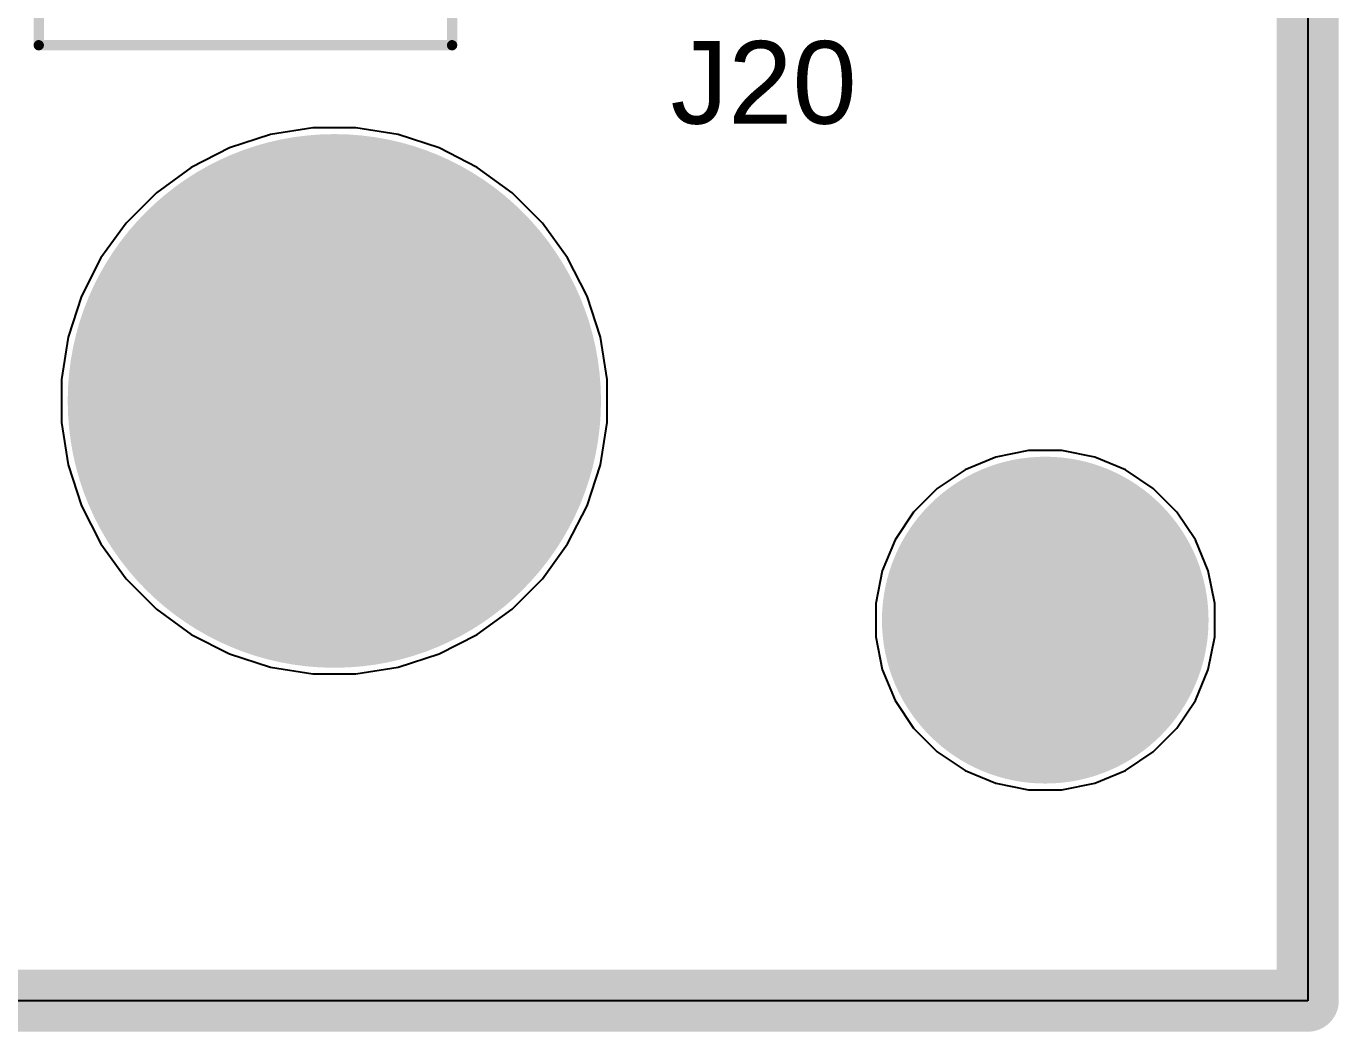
# Model space of a CAD drawing. Header units: millimetres. Extents: x -11 to 156, y -11 to 109.
# Drawn here: x 139.83 to 155.96, y -5.46 to 6.89 of the extents above; entities that cross this region are included whole.
import ezdxf

# ---------------------------------------------------------------- set-up
doc = ezdxf.new("R2010")
doc.units = ezdxf.units.MM
for name, color, linetype in [('BottomLayer', 5, 'Continuous'), ('BottomSolder', 6, 'Continuous'), ('Mechanical1', 6, 'Continuous'), ('Mechanical2', 216, 'Continuous'), ('MultiLayer', 9, 'Continuous'), ('PadHoleLayer', 156, 'Continuous'), ('TopLayer', 1, 'Continuous'), ('TopOverlay', 2, 'Continuous'), ('TopSolder', 216, 'Continuous')]:
    doc.layers.add(name, color=color, linetype=linetype)
doc.styles.add('Arial', font='', dxfattribs={"height": 0.2})
doc.styles.get('Arial').set_extended_font_data('Arial')

# ---------------------------------------------------------------- blocks, each defined once
blk = doc.blocks.new('HDR_2_4_F______H______88')
at = {"layer": 'BottomLayer'}
h = blk.add_hatch(color=5, dxfattribs=at)
edge = h.paths.add_edge_path()
edge.add_arc((-3.81, 1.27), 0.75, 0, 360)
h = blk.add_hatch(color=5, dxfattribs=at)
edge = h.paths.add_edge_path()
edge.add_arc((-1.27, 1.27), 0.75, 0, 360)
h = blk.add_hatch(color=5, dxfattribs=at)
edge = h.paths.add_edge_path()
edge.add_arc((1.27, 1.27), 0.75, 0, 360)
h = blk.add_hatch(color=5, dxfattribs=at)
edge = h.paths.add_edge_path()
edge.add_arc((3.81, 1.27), 0.75, 0, 360)
blk.add_hatch(color=5, dxfattribs=at).paths.add_polyline_path([(-4.56, -0.52), (-3.06, -0.52), (-3.06, -2.02), (-4.56, -2.02)])
h = blk.add_hatch(color=5, dxfattribs=at)
edge = h.paths.add_edge_path()
edge.add_arc((-1.27, -1.27), 0.75, 0, 360)
h = blk.add_hatch(color=5, dxfattribs=at)
edge = h.paths.add_edge_path()
edge.add_arc((1.27, -1.27), 0.75, 0, 360)
h = blk.add_hatch(color=5, dxfattribs=at)
edge = h.paths.add_edge_path()
edge.add_arc((3.81, -1.27), 0.75, 0, 360)
at = {"layer": 'BottomSolder'}
h = blk.add_hatch(color=6, dxfattribs=at)
edge = h.paths.add_edge_path()
edge.add_arc((-3.81, 1.27), 0.852, 0, 360)
h = blk.add_hatch(color=6, dxfattribs=at)
edge = h.paths.add_edge_path()
edge.add_arc((-1.27, 1.27), 0.852, 0, 360)
h = blk.add_hatch(color=6, dxfattribs=at)
edge = h.paths.add_edge_path()
edge.add_arc((1.27, 1.27), 0.852, 0, 360)
h = blk.add_hatch(color=6, dxfattribs=at)
edge = h.paths.add_edge_path()
edge.add_arc((3.81, 1.27), 0.852, 0, 360)
blk.add_hatch(color=6, dxfattribs=at).paths.add_polyline_path([(-4.662, -0.418), (-2.958, -0.418), (-2.958, -2.122), (-4.662, -2.122)])
h = blk.add_hatch(color=6, dxfattribs=at)
edge = h.paths.add_edge_path()
edge.add_arc((-1.27, -1.27), 0.852, 0, 360)
h = blk.add_hatch(color=6, dxfattribs=at)
edge = h.paths.add_edge_path()
edge.add_arc((1.27, -1.27), 0.852, 0, 360)
h = blk.add_hatch(color=6, dxfattribs=at)
edge = h.paths.add_edge_path()
edge.add_arc((3.81, -1.27), 0.852, 0, 360)
at = {"layer": 'MultiLayer'}
h = blk.add_hatch(color=9, dxfattribs=at)
edge = h.paths.add_edge_path()
edge.add_arc((-3.81, 1.27), 0.75, 0, 360)
h = blk.add_hatch(color=9, dxfattribs=at)
edge = h.paths.add_edge_path()
edge.add_arc((-1.27, 1.27), 0.75, 0, 360)
h = blk.add_hatch(color=9, dxfattribs=at)
edge = h.paths.add_edge_path()
edge.add_arc((1.27, 1.27), 0.75, 0, 360)
h = blk.add_hatch(color=9, dxfattribs=at)
edge = h.paths.add_edge_path()
edge.add_arc((3.81, 1.27), 0.75, 0, 360)
blk.add_hatch(color=9, dxfattribs=at).paths.add_polyline_path([(-4.56, -0.52), (-3.06, -0.52), (-3.06, -2.02), (-4.56, -2.02)])
h = blk.add_hatch(color=9, dxfattribs=at)
edge = h.paths.add_edge_path()
edge.add_arc((-1.27, -1.27), 0.75, 0, 360)
h = blk.add_hatch(color=9, dxfattribs=at)
edge = h.paths.add_edge_path()
edge.add_arc((1.27, -1.27), 0.75, 0, 360)
h = blk.add_hatch(color=9, dxfattribs=at)
edge = h.paths.add_edge_path()
edge.add_arc((3.81, -1.27), 0.75, 0, 360)
at = {"layer": 'PadHoleLayer'}
h = blk.add_hatch(color=156, dxfattribs=at)
edge = h.paths.add_edge_path()
edge.add_arc((-3.81, 1.27), 0.45, 0, 360)
h = blk.add_hatch(color=156, dxfattribs=at)
edge = h.paths.add_edge_path()
edge.add_arc((-1.27, 1.27), 0.45, 0, 360)
h = blk.add_hatch(color=156, dxfattribs=at)
edge = h.paths.add_edge_path()
edge.add_arc((1.27, 1.27), 0.45, 0, 360)
h = blk.add_hatch(color=156, dxfattribs=at)
edge = h.paths.add_edge_path()
edge.add_arc((3.81, 1.27), 0.45, 0, 360)
h = blk.add_hatch(color=156, dxfattribs=at)
edge = h.paths.add_edge_path()
edge.add_arc((-3.81, -1.27), 0.45, 0, 360)
h = blk.add_hatch(color=156, dxfattribs=at)
edge = h.paths.add_edge_path()
edge.add_arc((-1.27, -1.27), 0.45, 0, 360)
h = blk.add_hatch(color=156, dxfattribs=at)
edge = h.paths.add_edge_path()
edge.add_arc((1.27, -1.27), 0.45, 0, 360)
h = blk.add_hatch(color=156, dxfattribs=at)
edge = h.paths.add_edge_path()
edge.add_arc((3.81, -1.27), 0.45, 0, 360)
at = {"layer": 'TopLayer'}
h = blk.add_hatch(color=1, dxfattribs=at)
edge = h.paths.add_edge_path()
edge.add_arc((-3.81, 1.27), 0.75, 0, 360)
h = blk.add_hatch(color=1, dxfattribs=at)
edge = h.paths.add_edge_path()
edge.add_arc((-1.27, 1.27), 0.75, 0, 360)
h = blk.add_hatch(color=1, dxfattribs=at)
edge = h.paths.add_edge_path()
edge.add_arc((1.27, 1.27), 0.75, 0, 360)
h = blk.add_hatch(color=1, dxfattribs=at)
edge = h.paths.add_edge_path()
edge.add_arc((3.81, 1.27), 0.75, 0, 360)
blk.add_hatch(color=1, dxfattribs=at).paths.add_polyline_path([(-4.56, -0.52), (-3.06, -0.52), (-3.06, -2.02), (-4.56, -2.02)])
h = blk.add_hatch(color=1, dxfattribs=at)
edge = h.paths.add_edge_path()
edge.add_arc((-1.27, -1.27), 0.75, 0, 360)
h = blk.add_hatch(color=1, dxfattribs=at)
edge = h.paths.add_edge_path()
edge.add_arc((1.27, -1.27), 0.75, 0, 360)
h = blk.add_hatch(color=1, dxfattribs=at)
edge = h.paths.add_edge_path()
edge.add_arc((3.81, -1.27), 0.75, 0, 360)
at = {"layer": 'TopSolder'}
h = blk.add_hatch(color=216, dxfattribs=at)
edge = h.paths.add_edge_path()
edge.add_arc((-3.81, 1.27), 0.852, 0, 360)
h = blk.add_hatch(color=216, dxfattribs=at)
edge = h.paths.add_edge_path()
edge.add_arc((-1.27, 1.27), 0.852, 0, 360)
h = blk.add_hatch(color=216, dxfattribs=at)
edge = h.paths.add_edge_path()
edge.add_arc((1.27, 1.27), 0.852, 0, 360)
h = blk.add_hatch(color=216, dxfattribs=at)
edge = h.paths.add_edge_path()
edge.add_arc((3.81, 1.27), 0.852, 0, 360)
blk.add_hatch(color=216, dxfattribs=at).paths.add_polyline_path([(-4.662, -0.418), (-2.958, -0.418), (-2.958, -2.122), (-4.662, -2.122)])
h = blk.add_hatch(color=216, dxfattribs=at)
edge = h.paths.add_edge_path()
edge.add_arc((-1.27, -1.27), 0.852, 0, 360)
h = blk.add_hatch(color=216, dxfattribs=at)
edge = h.paths.add_edge_path()
edge.add_arc((1.27, -1.27), 0.852, 0, 360)
h = blk.add_hatch(color=216, dxfattribs=at)
edge = h.paths.add_edge_path()
edge.add_arc((3.81, -1.27), 0.852, 0, 360)
at = {"layer": 'TopOverlay', "const_width": 0.127}
for points in [[(-5.359, 2.54), (5.359, 2.54)], [(-5.359, 2.54), (-5.359, -2.54)], [(5.359, 2.54), (5.359, -2.54)], [(-5.359, -2.54), (5.359, -2.54)], [(-3.861, -2.718), (-3.988, -2.845)], [(-3.861, -2.718), (-3.734, -2.845)], [(-3.988, -2.845), (-3.734, -2.845)]]:
    blk.add_lwpolyline(points, dxfattribs=at)
at = {"layer": 'TopOverlay', "const_width": 0.0635}
for points in [[(-5.391, 2.54, 1), (-5.328, 2.54, 1)], [(-5.391, 2.54, 1), (-5.328, 2.54, 1)], [(5.328, 2.54, 1), (5.391, 2.54, 1)], [(5.328, 2.54, 1), (5.391, 2.54, 1)], [(-5.391, -2.54, 1), (-5.328, -2.54, 1)], [(-5.391, -2.54, 1), (-5.328, -2.54, 1)], [(5.328, -2.54, 1), (5.391, -2.54, 1)], [(5.328, -2.54, 1), (5.391, -2.54, 1)], [(-3.893, -2.718, 1), (-3.829, -2.718, 1)], [(-3.893, -2.718, 1), (-3.829, -2.718, 1)], [(-4.02, -2.845, 1), (-3.956, -2.845, 1)], [(-4.02, -2.845, 1), (-3.956, -2.845, 1)], [(-3.766, -2.845, 1), (-3.702, -2.845, 1)], [(-3.766, -2.845, 1), (-3.702, -2.845, 1)]]:
    blk.add_lwpolyline(points, format="xyb", close=True, dxfattribs=at)

msp = doc.modelspace()

# ---------------------------------------------------------------- hatches: boundary and pattern name
at = {"layer": 'BottomLayer'}
h = msp.add_hatch(color=5, dxfattribs=at)
edge = h.paths.add_edge_path()
edge.add_arc((143.612, 2.286), 3.175, 0, 360)
h = msp.add_hatch(color=5, dxfattribs=at)
edge = h.paths.add_edge_path()
edge.add_arc((152.349, -0.406), 1.905, 0, 360)
at = {"layer": 'BottomSolder'}
h = msp.add_hatch(color=6, dxfattribs=at)
edge = h.paths.add_edge_path()
edge.add_arc((143.612, 2.286), 3.277, 0, 360)
h = msp.add_hatch(color=6, dxfattribs=at)
edge = h.paths.add_edge_path()
edge.add_arc((152.349, -0.406), 2.007, 0, 360)
at = {"layer": 'MultiLayer'}
h = msp.add_hatch(color=9, dxfattribs=at)
edge = h.paths.add_edge_path()
edge.add_arc((143.612, 2.286), 3.175, 0, 360)
h = msp.add_hatch(color=9, dxfattribs=at)
edge = h.paths.add_edge_path()
edge.add_arc((152.349, -0.406), 1.905, 0, 360)
at = {"layer": 'PadHoleLayer'}
h = msp.add_hatch(color=156, dxfattribs=at)
edge = h.paths.add_edge_path()
edge.add_arc((143.612, 2.286), 1.587, 0, 360)
h = msp.add_hatch(color=156, dxfattribs=at)
edge = h.paths.add_edge_path()
edge.add_arc((152.349, -0.406), 1.587, 0, 360)
at = {"layer": 'TopLayer'}
h = msp.add_hatch(color=1, dxfattribs=at)
edge = h.paths.add_edge_path()
edge.add_arc((143.612, 2.286), 3.175, 0, 360)
h = msp.add_hatch(color=1, dxfattribs=at)
edge = h.paths.add_edge_path()
edge.add_arc((152.349, -0.406), 1.905, 0, 360)
at = {"layer": 'TopSolder'}
h = msp.add_hatch(color=216, dxfattribs=at)
edge = h.paths.add_edge_path()
edge.add_arc((143.612, 2.286), 3.277, 0, 360)
h = msp.add_hatch(color=216, dxfattribs=at)
edge = h.paths.add_edge_path()
edge.add_arc((152.349, -0.406), 2.007, 0, 360)

# ---------------------------------------------------------------- linework, layer by layer
at = {"layer": 'BottomLayer'}
for p, q in [((155.575, 96.329), (155.575, -5.08)), ((142.826, 5.556), (142.325, 5.393)), ((143.348, 5.639), (142.826, 5.556)), ((143.875, 5.639), (143.348, 5.639)), ((144.397, 5.556), (143.875, 5.639)), ((144.899, 5.393), (144.397, 5.556)), ((142.325, 5.393), (141.854, 5.154)), ((145.369, 5.154), (144.899, 5.393)), ((141.854, 5.154), (141.427, 4.843)), ((145.796, 4.843), (145.369, 5.154)), ((141.427, 4.843), (141.054, 4.47)), ((146.169, 4.47), (145.796, 4.843)), ((141.054, 4.47), (140.744, 4.043)), ((146.479, 4.043), (146.169, 4.47)), ((140.744, 4.043), (140.504, 3.573)), ((146.719, 3.573), (146.479, 4.043)), ((140.504, 3.573), (140.341, 3.071)), ((146.882, 3.071), (146.719, 3.573)), ((140.341, 3.071), (140.259, 2.55)), ((146.964, 2.55), (146.882, 3.071)), ((140.259, 2.55), (140.259, 2.022)), ((146.964, 2.022), (146.964, 2.55)), ((140.259, 2.022), (140.341, 1.501)), ((146.882, 1.501), (146.964, 2.022)), ((152.144, 1.676), (151.742, 1.596)), ((152.554, 1.676), (152.144, 1.676)), ((152.957, 1.596), (152.554, 1.676)), ((140.341, 1.501), (140.504, 0.999)), ((146.719, 0.999), (146.882, 1.501)), ((151.742, 1.596), (151.363, 1.439)), ((153.336, 1.439), (152.957, 1.596)), ((151.363, 1.439), (151.021, 1.211)), ((153.677, 1.211), (153.336, 1.439)), ((151.021, 1.211), (150.731, 0.921)), ((153.967, 0.921), (153.677, 1.211)), ((140.504, 0.999), (140.744, 0.529)), ((146.479, 0.529), (146.719, 0.999)), ((150.731, 0.921), (150.503, 0.58)), ((154.195, 0.58), (153.967, 0.921)), ((140.744, 0.529), (141.054, 0.102)), ((146.169, 0.102), (146.479, 0.529)), ((150.503, 0.58), (150.346, 0.201)), ((154.352, 0.201), (154.195, 0.58)), ((150.346, 0.201), (150.266, -0.201)), ((154.432, -0.201), (154.352, 0.201)), ((141.054, 0.102), (141.427, -0.271)), ((145.796, -0.271), (146.169, 0.102)), ((141.427, -0.271), (141.854, -0.582)), ((145.369, -0.582), (145.796, -0.271)), ((150.266, -0.201), (150.266, -0.612)), ((154.432, -0.612), (154.432, -0.201)), ((141.854, -0.582), (142.325, -0.821)), ((144.899, -0.821), (145.369, -0.582)), ((150.266, -0.612), (150.346, -1.014)), ((154.352, -1.014), (154.432, -0.612)), ((142.325, -0.821), (142.826, -0.984)), ((144.397, -0.984), (144.899, -0.821)), ((142.826, -0.984), (143.348, -1.067)), ((143.348, -1.067), (143.875, -1.067)), ((143.875, -1.067), (144.397, -0.984)), ((150.346, -1.014), (150.503, -1.393)), ((154.195, -1.393), (154.352, -1.014)), ((150.503, -1.393), (150.731, -1.734)), ((153.967, -1.734), (154.195, -1.393)), ((150.731, -1.734), (151.021, -2.024)), ((153.677, -2.024), (153.967, -1.734)), ((151.021, -2.024), (151.363, -2.252)), ((153.336, -2.252), (153.677, -2.024)), ((151.363, -2.252), (151.742, -2.409)), ((152.957, -2.409), (153.336, -2.252)), ((151.742, -2.409), (152.144, -2.489)), ((152.554, -2.489), (152.957, -2.409)), ((152.144, -2.489), (152.554, -2.489)), ((155.575, -5.08), (-3.226, -5.08))]:
    msp.add_line(p, q, dxfattribs=at)
at = {"layer": 'Mechanical1', "const_width": 0.254}
msp.add_lwpolyline([(155.575, -4.445), (155.575, 108.585)], dxfattribs=at)
at = {"layer": 'Mechanical1', "const_width": 0.127}
msp.add_lwpolyline([(155.512, -4.445, 1), (155.639, -4.445, 1)], format="xyb", close=True, dxfattribs=at)
at = {"layer": 'Mechanical2', "const_width": 0.762}
for points in [[(155.575, 96.393), (155.575, -5.08)], [(-3.226, -5.08), (155.575, -5.08)]]:
    msp.add_lwpolyline(points, dxfattribs=at)
at = {"layer": 'Mechanical2', "const_width": 0.381}
msp.add_lwpolyline([(155.385, -5.08, 1), (155.766, -5.08, 1)], format="xyb", close=True, dxfattribs=at)
msp.add_lwpolyline([(155.385, -5.08, 1), (155.766, -5.08, 1)], format="xyb", close=True, dxfattribs=at)
at = {"layer": 'TopLayer'}
for p, q in [((155.575, 96.329), (155.575, -5.08)), ((142.826, 5.556), (142.325, 5.393)), ((143.348, 5.639), (142.826, 5.556)), ((143.875, 5.639), (143.348, 5.639)), ((144.397, 5.556), (143.875, 5.639)), ((144.899, 5.393), (144.397, 5.556)), ((142.325, 5.393), (141.854, 5.154)), ((145.369, 5.154), (144.899, 5.393)), ((141.854, 5.154), (141.427, 4.843)), ((145.796, 4.843), (145.369, 5.154)), ((141.427, 4.843), (141.054, 4.47)), ((146.169, 4.47), (145.796, 4.843)), ((141.054, 4.47), (140.744, 4.043)), ((146.479, 4.043), (146.169, 4.47)), ((140.744, 4.043), (140.504, 3.573)), ((146.719, 3.573), (146.479, 4.043)), ((140.504, 3.573), (140.341, 3.071)), ((146.882, 3.071), (146.719, 3.573)), ((140.341, 3.071), (140.259, 2.55)), ((146.964, 2.55), (146.882, 3.071)), ((140.259, 2.55), (140.259, 2.022)), ((146.964, 2.022), (146.964, 2.55)), ((140.259, 2.022), (140.341, 1.501)), ((146.882, 1.501), (146.964, 2.022)), ((152.144, 1.676), (151.742, 1.596)), ((152.554, 1.676), (152.144, 1.676)), ((152.957, 1.596), (152.554, 1.676)), ((140.341, 1.501), (140.504, 0.999)), ((146.719, 0.999), (146.882, 1.501)), ((151.742, 1.596), (151.363, 1.439)), ((153.336, 1.439), (152.957, 1.596)), ((151.363, 1.439), (151.021, 1.211)), ((153.677, 1.211), (153.336, 1.439)), ((151.021, 1.211), (150.731, 0.921)), ((153.967, 0.921), (153.677, 1.211)), ((140.504, 0.999), (140.744, 0.529)), ((146.479, 0.529), (146.719, 0.999)), ((150.731, 0.921), (150.503, 0.58)), ((154.195, 0.58), (153.967, 0.921)), ((140.744, 0.529), (141.054, 0.102)), ((146.169, 0.102), (146.479, 0.529)), ((150.503, 0.58), (150.346, 0.201)), ((154.352, 0.201), (154.195, 0.58)), ((150.346, 0.201), (150.266, -0.201)), ((154.432, -0.201), (154.352, 0.201)), ((141.054, 0.102), (141.427, -0.271)), ((145.796, -0.271), (146.169, 0.102)), ((141.427, -0.271), (141.854, -0.582)), ((145.369, -0.582), (145.796, -0.271)), ((150.266, -0.201), (150.266, -0.612)), ((154.432, -0.612), (154.432, -0.201)), ((141.854, -0.582), (142.325, -0.821)), ((144.899, -0.821), (145.369, -0.582)), ((150.266, -0.612), (150.346, -1.014)), ((154.352, -1.014), (154.432, -0.612)), ((142.325, -0.821), (142.826, -0.984)), ((144.397, -0.984), (144.899, -0.821)), ((142.826, -0.984), (143.348, -1.067)), ((143.348, -1.067), (143.875, -1.067)), ((143.875, -1.067), (144.397, -0.984)), ((150.346, -1.014), (150.503, -1.393)), ((154.195, -1.393), (154.352, -1.014)), ((150.503, -1.393), (150.731, -1.734)), ((153.967, -1.734), (154.195, -1.393)), ((150.731, -1.734), (151.021, -2.024)), ((153.677, -2.024), (153.967, -1.734)), ((151.021, -2.024), (151.363, -2.252)), ((153.336, -2.252), (153.677, -2.024)), ((151.363, -2.252), (151.742, -2.409)), ((152.957, -2.409), (153.336, -2.252)), ((151.742, -2.409), (152.144, -2.489)), ((152.554, -2.489), (152.957, -2.409)), ((152.144, -2.489), (152.554, -2.489)), ((155.575, -5.08), (-3.226, -5.08))]:
    msp.add_line(p, q, dxfattribs=at)

# ---------------------------------------------------------------- block references
at = {"rotation": 90}
msp.add_blockref('HDR_2_4_F______H______88', (142.519, 12.014), dxfattribs=at)

# ---------------------------------------------------------------- texts
at = {"layer": 'TopOverlay', "style": 'Arial'}
msp.add_text('J20', height=1.016, dxfattribs=at).set_placement((147.744, 5.69))

doc.saveas('drawing.dxf')
